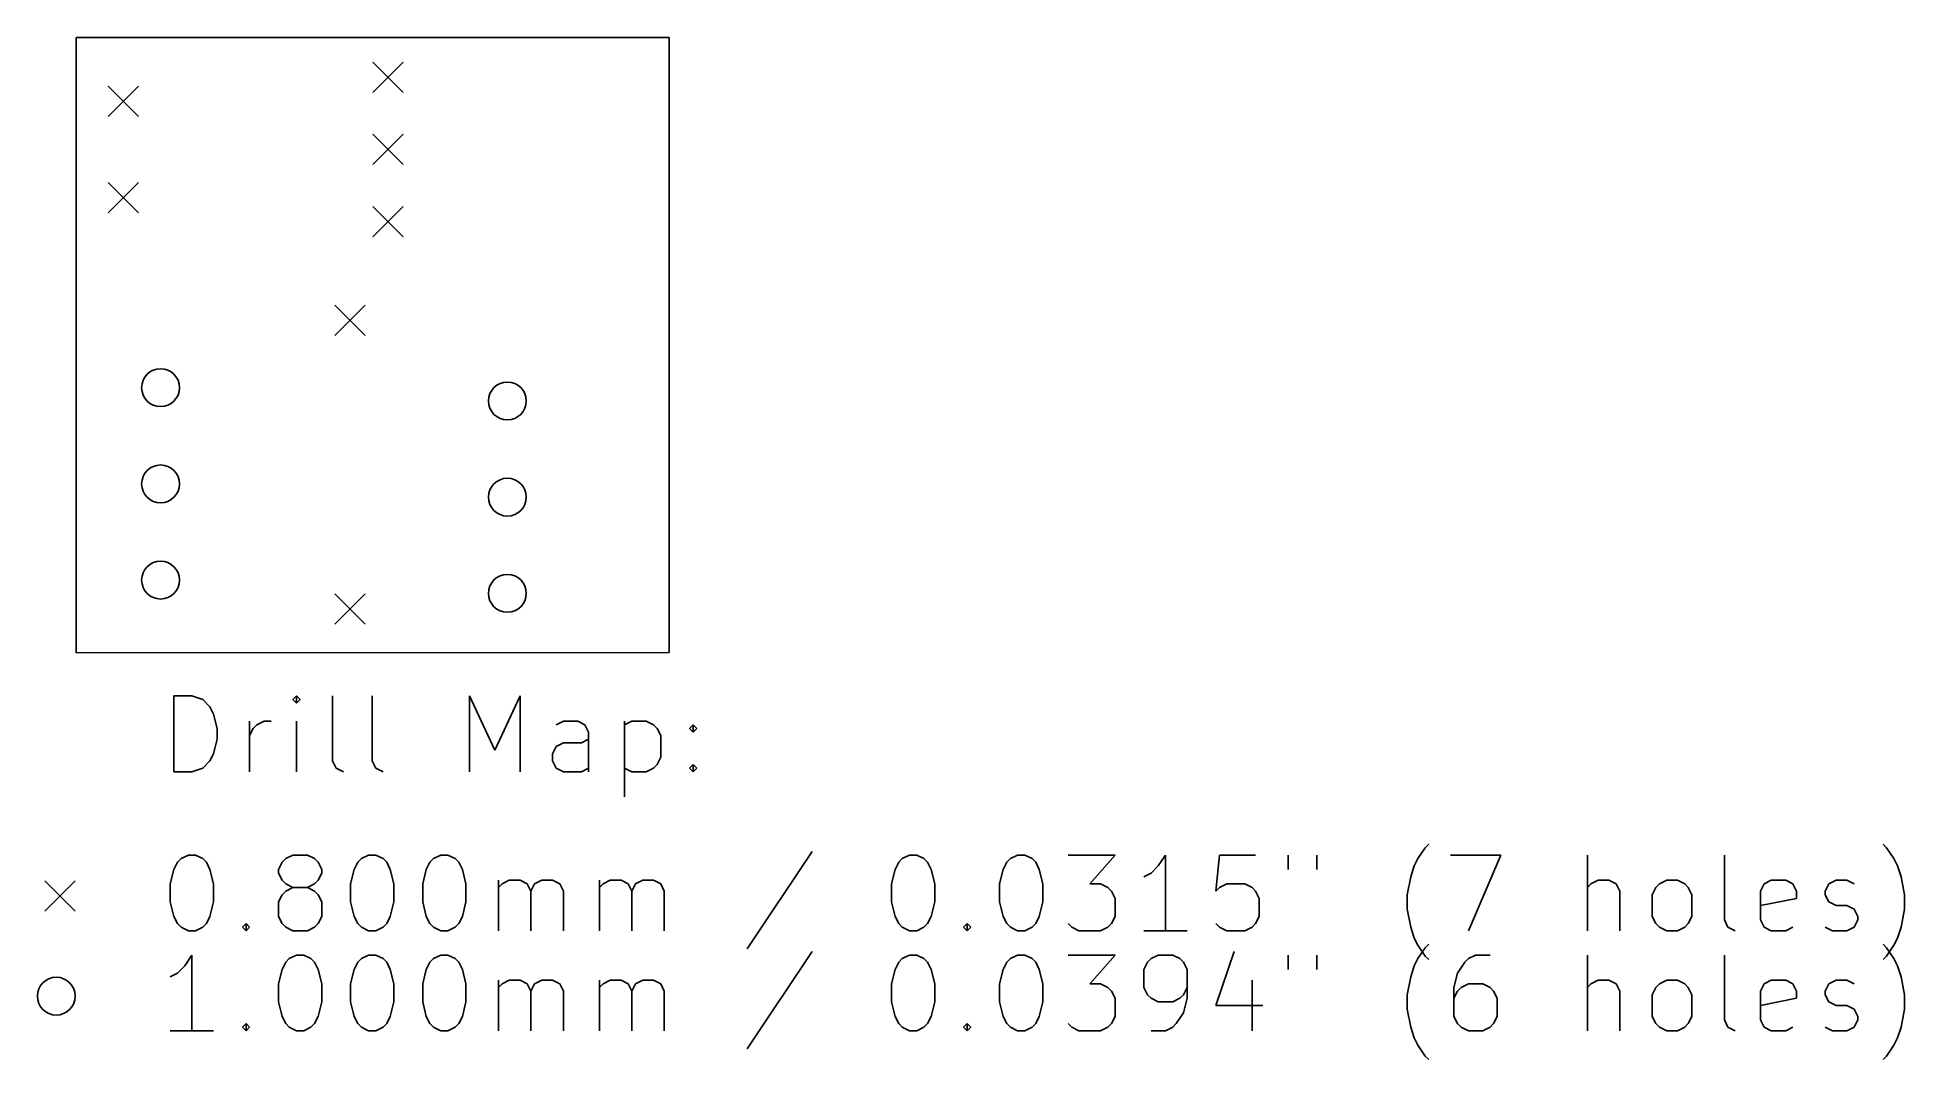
# Model space of a CAD drawing. Extents: x 132 to 181.3, y -118.1 to -91.1.
import ezdxf

# ---------------------------------------------------------------- set-up
doc = ezdxf.new("R2010")
doc.units = 0
doc.layers.add('BLACK', color=7, linetype='CONTINUOUS')

msp = doc.modelspace()

# ---------------------------------------------------------------- linework, layer by layer
at = {"layer": 'BLACK', "linetype": 'CONTINUOUS'}
for p, q in [((148.7, -91.1), (133.04, -91.1)), ((133.04, -107.35), (133.04, -91.1)), ((148.7, -107.34), (148.7, -91.1)), ((140.87498, -91.755), (141.67498, -92.555)), ((141.67498, -91.755), (140.87498, -92.555)), ((133.88998, -92.39), (134.68998, -93.19)), ((134.68998, -92.39), (133.88998, -93.19)), ((140.87498, -93.66), (141.67498, -94.46)), ((141.67498, -93.66), (140.87498, -94.46)), ((133.88998, -94.93), (134.68998, -95.73)), ((134.68998, -94.93), (133.88998, -95.73)), ((140.87498, -95.565), (141.67498, -96.365)), ((141.67498, -95.565), (140.87498, -96.365)), ((139.87, -98.17), (140.67, -98.97)), ((140.67, -98.17), (139.87, -98.97)), ((139.87, -105.79), (140.67, -106.59)), ((140.67, -105.79), (139.87, -106.59)), ((133.04, -107.35), (148.7, -107.34)), ((135.622768, -110.489838), (135.622768, -108.489838)), ((135.622768, -108.489838), (136.098958, -108.489838)), ((136.098958, -108.489838), (136.384673, -108.585076)), ((138.860863, -108.489838), (138.765625, -108.585076)), ((138.956101, -108.585076), (138.860863, -108.489838)), ((138.860863, -108.489838), (138.860863, -108.680314)), ((139.813244, -110.204123), (139.813244, -108.489838)), ((140.860863, -110.204123), (140.860863, -108.489838)), ((143.432292, -110.489838), (143.432292, -108.489838)), ((143.432292, -108.489838), (144.098959, -109.918409)), ((144.098959, -109.918409), (144.765625, -108.489838)), ((144.765625, -108.489838), (144.765625, -110.489838)), ((136.384673, -108.585076), (136.575149, -108.775552)), ((136.575149, -108.775552), (136.670387, -108.966028)), ((136.670387, -108.966028), (136.765625, -109.34698)), ((138.765625, -108.585076), (138.860863, -108.680314)), ((138.860863, -108.680314), (138.956101, -108.585076)), ((136.765625, -109.34698), (136.765625, -109.632695)), ((137.622768, -110.489838), (137.622768, -109.156504)), ((137.622768, -109.537457), (137.718006, -109.34698)), ((137.718006, -109.34698), (137.813244, -109.251742)), ((137.813244, -109.251742), (138.00372, -109.156504)), ((138.00372, -109.156504), (138.194197, -109.156504)), ((138.860863, -110.489838), (138.860863, -109.156504)), ((145.908482, -109.156504), (145.718006, -109.251742)), ((146.289435, -109.156504), (145.908482, -109.156504)), ((146.479911, -109.251742), (146.289435, -109.156504)), ((146.575149, -109.442219), (146.479911, -109.251742)), ((146.575149, -110.489838), (146.575149, -109.442219)), ((147.52753, -109.156504), (147.52753, -111.156504)), ((147.52753, -109.251742), (147.718006, -109.156504)), ((147.718006, -109.156504), (148.098959, -109.156504)), ((148.098959, -109.156504), (148.289435, -109.251742)), ((148.289435, -109.251742), (148.384673, -109.34698)), ((148.384673, -109.34698), (148.479911, -109.537457)), ((149.241816, -109.34698), (149.337054, -109.251742)), ((149.337054, -109.442219), (149.241816, -109.34698)), ((149.337054, -109.251742), (149.432292, -109.34698)), ((149.337054, -109.251742), (149.337054, -109.442219)), ((149.432292, -109.34698), (149.337054, -109.442219)), ((136.765625, -109.632695), (136.670387, -110.013647)), ((145.622768, -110.013647), (145.718006, -109.823171)), ((145.718006, -109.823171), (145.908482, -109.727933)), ((145.908482, -109.727933), (146.384673, -109.727933)), ((146.384673, -109.727933), (146.575149, -109.632695)), ((148.479911, -109.537457), (148.479911, -110.108885)), ((136.384673, -110.3946), (136.098958, -110.489838)), ((136.575149, -110.204123), (136.384673, -110.3946)), ((136.670387, -110.013647), (136.575149, -110.204123)), ((139.908482, -110.3946), (139.813244, -110.204123)), ((140.098958, -110.489838), (139.908482, -110.3946)), ((140.956101, -110.3946), (140.860863, -110.204123)), ((141.146577, -110.489838), (140.956101, -110.3946)), ((145.622768, -110.204123), (145.622768, -110.013647)), ((145.718006, -110.3946), (145.622768, -110.204123)), ((145.908482, -110.489838), (145.718006, -110.3946)), ((146.575149, -110.3946), (146.384673, -110.489838)), ((147.718006, -110.489838), (147.52753, -110.3946)), ((148.289435, -110.3946), (148.098959, -110.489838)), ((148.384673, -110.299361), (148.289435, -110.3946)), ((148.479911, -110.108885), (148.384673, -110.299361)), ((149.241816, -110.3946), (149.337054, -110.299361)), ((149.337054, -110.489838), (149.241816, -110.3946)), ((149.337054, -110.299361), (149.432292, -110.3946)), ((149.337054, -110.299361), (149.337054, -110.489838)), ((149.432292, -110.3946), (149.337054, -110.489838)), ((136.098958, -110.489838), (135.622768, -110.489838)), ((146.384673, -110.489838), (145.908482, -110.489838)), ((148.098959, -110.489838), (147.718006, -110.489838)), ((168.67039, -112.499361), (168.765629, -112.404123)), ((180.860868, -112.499361), (180.76563, -112.404123)), ((135.622768, -113.07079), (135.718006, -112.880314)), ((135.718006, -112.880314), (135.813244, -112.785076)), ((135.813244, -112.785076), (136.00372, -112.689838)), ((136.00372, -112.689838), (136.194197, -112.689838)), ((136.194197, -112.689838), (136.384673, -112.785076)), ((136.384673, -112.785076), (136.479911, -112.880314)), ((136.479911, -112.880314), (136.575149, -113.07079)), ((138.384673, -113.07079), (138.479911, -112.880314)), ((138.479911, -112.880314), (138.575149, -112.785076)), ((138.575149, -112.785076), (138.765625, -112.689838)), ((138.765625, -112.689838), (139.146578, -112.689838)), ((139.146578, -112.689838), (139.337054, -112.785076)), ((139.337054, -112.785076), (139.432292, -112.880314)), ((139.432292, -112.880314), (139.52753, -113.07079)), ((140.384673, -113.07079), (140.479911, -112.880314)), ((140.479911, -112.880314), (140.575149, -112.785076)), ((140.575149, -112.785076), (140.765625, -112.689838)), ((140.765625, -112.689838), (140.956102, -112.689838)), ((140.956102, -112.689838), (141.146578, -112.785076)), ((141.146578, -112.785076), (141.241816, -112.880314)), ((141.241816, -112.880314), (141.337054, -113.07079)), ((142.289435, -113.07079), (142.384673, -112.880314)), ((142.384673, -112.880314), (142.479911, -112.785076)), ((142.479911, -112.785076), (142.670387, -112.689838)), ((142.670387, -112.689838), (142.860864, -112.689838)), ((142.860864, -112.689838), (143.05134, -112.785076)), ((143.05134, -112.785076), (143.146578, -112.880314)), ((143.146578, -112.880314), (143.241816, -113.07079)), ((152.479912, -112.5946), (150.765627, -115.166028)), ((154.670389, -113.07079), (154.765627, -112.880314)), ((154.765627, -112.880314), (154.860865, -112.785076)), ((154.860865, -112.785076), (155.051341, -112.689838)), ((155.051341, -112.689838), (155.241818, -112.689838)), ((155.241818, -112.689838), (155.432294, -112.785076)), ((155.432294, -112.785076), (155.527532, -112.880314)), ((155.527532, -112.880314), (155.62277, -113.07079)), ((157.527532, -113.07079), (157.62277, -112.880314)), ((157.62277, -112.880314), (157.718008, -112.785076)), ((157.718008, -112.785076), (157.908484, -112.689838)), ((157.908484, -112.689838), (158.098961, -112.689838)), ((158.098961, -112.689838), (158.289437, -112.785076)), ((158.289437, -112.785076), (158.384675, -112.880314)), ((158.384675, -112.880314), (158.479913, -113.07079)), ((159.241818, -112.689838), (160.479913, -112.689838)), ((160.479913, -112.689838), (159.813246, -113.451742)), ((161.813246, -112.689838), (161.62277, -112.975552)), ((161.813246, -114.689838), (161.813246, -112.689838)), ((163.241818, -112.689838), (163.14658, -113.642219)), ((164.194199, -112.689838), (163.241818, -112.689838)), ((165.051342, -112.689838), (165.051342, -113.07079)), ((165.813247, -112.689838), (165.813247, -113.07079)), ((168.384676, -112.975552), (168.479914, -112.785076)), ((168.479914, -112.785076), (168.67039, -112.499361)), ((169.337057, -112.689838), (170.67039, -112.689838)), ((170.67039, -112.689838), (169.813247, -114.689838)), ((172.956105, -114.689838), (172.956105, -112.689838)), ((176.575153, -114.404123), (176.575153, -112.689838)), ((181.051344, -112.785076), (180.860868, -112.499361)), ((181.146582, -112.975552), (181.051344, -112.785076)), ((132.215, -113.375), (133.015, -114.175)), ((133.015, -113.375), (132.215, -114.175)), ((135.52753, -113.451742), (135.622768, -113.07079)), ((136.575149, -113.07079), (136.670387, -113.451742)), ((138.384673, -113.166028), (138.384673, -113.07079)), ((138.479911, -113.356504), (138.384673, -113.166028)), ((138.575149, -113.451742), (138.479911, -113.356504)), ((139.432292, -113.356504), (139.337054, -113.451742)), ((139.52753, -113.166028), (139.432292, -113.356504)), ((139.52753, -113.07079), (139.52753, -113.166028)), ((140.289435, -113.451742), (140.384673, -113.07079)), ((141.337054, -113.07079), (141.432292, -113.451742)), ((142.194197, -113.451742), (142.289435, -113.07079)), ((143.241816, -113.07079), (143.337054, -113.451742)), ((144.194197, -114.689838), (144.194197, -113.356504)), ((144.289435, -113.451742), (144.479911, -113.356504)), ((144.479911, -113.356504), (144.765626, -113.356504)), ((144.765626, -113.356504), (144.956102, -113.451742)), ((145.146578, -113.451742), (145.337054, -113.356504)), ((145.337054, -113.356504), (145.622768, -113.356504)), ((145.622768, -113.356504), (145.813245, -113.451742)), ((146.860864, -114.689838), (146.860864, -113.356504)), ((146.956102, -113.451742), (147.146578, -113.356504)), ((147.146578, -113.356504), (147.432293, -113.356504)), ((147.432293, -113.356504), (147.622769, -113.451742)), ((147.813245, -113.451742), (148.003721, -113.356504)), ((148.003721, -113.356504), (148.289435, -113.356504)), ((148.289435, -113.356504), (148.479912, -113.451742)), ((154.575151, -113.451742), (154.670389, -113.07079)), ((155.62277, -113.07079), (155.718008, -113.451742)), ((157.432294, -113.451742), (157.527532, -113.07079)), ((158.479913, -113.07079), (158.575151, -113.451742)), ((161.432294, -113.166028), (161.241818, -113.261266)), ((161.62277, -112.975552), (161.432294, -113.166028)), ((168.1942, -113.737457), (168.289438, -113.261266)), ((168.289438, -113.261266), (168.384676, -112.975552)), ((173.241819, -113.356504), (173.051343, -113.451742)), ((173.527534, -113.356504), (173.241819, -113.356504)), ((173.71801, -113.451742), (173.527534, -113.356504)), ((174.860867, -113.451742), (175.051343, -113.356504)), ((175.051343, -113.356504), (175.337058, -113.356504)), ((175.337058, -113.356504), (175.527534, -113.451742)), ((177.622772, -113.451742), (177.813248, -113.356504)), ((177.813248, -113.356504), (178.194201, -113.356504)), ((178.194201, -113.356504), (178.384677, -113.451742)), ((179.337058, -113.451742), (179.527534, -113.356504)), ((179.527534, -113.356504), (179.813248, -113.356504)), ((179.813248, -113.356504), (180.003725, -113.451742)), ((181.24182, -113.261266), (181.146582, -112.975552)), ((181.337058, -113.737457), (181.24182, -113.261266)), ((135.52753, -113.927933), (135.52753, -113.451742)), ((135.622768, -114.308885), (135.52753, -113.927933)), ((136.670387, -113.927933), (136.575149, -114.308885)), ((136.670387, -113.451742), (136.670387, -113.927933)), ((138.479911, -113.737457), (138.384673, -113.927933)), ((138.384673, -113.927933), (138.384673, -114.308885)), ((138.575149, -113.642219), (138.479911, -113.737457)), ((138.765625, -113.54698), (138.575149, -113.451742)), ((138.765625, -113.54698), (138.575149, -113.642219)), ((139.146578, -113.54698), (138.765625, -113.54698)), ((139.337054, -113.451742), (139.146578, -113.54698)), ((139.337054, -113.642219), (139.146578, -113.54698)), ((139.432292, -113.737457), (139.337054, -113.642219)), ((139.52753, -113.927933), (139.432292, -113.737457)), ((139.52753, -114.308885), (139.52753, -113.927933)), ((140.289435, -113.927933), (140.289435, -113.451742)), ((140.384673, -114.308885), (140.289435, -113.927933)), ((141.432292, -113.927933), (141.337054, -114.308885)), ((141.432292, -113.451742), (141.432292, -113.927933)), ((142.194197, -113.927933), (142.194197, -113.451742)), ((142.289435, -114.308885), (142.194197, -113.927933)), ((143.337054, -113.927933), (143.241816, -114.308885)), ((143.337054, -113.451742), (143.337054, -113.927933)), ((144.194197, -113.54698), (144.289435, -113.451742)), ((144.956102, -113.451742), (145.05134, -113.642219)), ((145.05134, -113.642219), (145.146578, -113.451742)), ((145.05134, -113.642219), (145.05134, -114.689838)), ((145.813245, -113.451742), (145.908483, -113.642219)), ((145.908483, -113.642219), (145.908483, -114.689838)), ((146.860864, -113.54698), (146.956102, -113.451742)), ((147.622769, -113.451742), (147.718007, -113.642219)), ((147.718007, -113.642219), (147.813245, -113.451742)), ((147.718007, -113.642219), (147.718007, -114.689838)), ((148.479912, -113.451742), (148.57515, -113.642219)), ((148.57515, -113.642219), (148.57515, -114.689838)), ((154.575151, -113.927933), (154.575151, -113.451742)), ((154.670389, -114.308885), (154.575151, -113.927933)), ((155.718008, -113.927933), (155.62277, -114.308885)), ((155.718008, -113.451742), (155.718008, -113.927933)), ((157.432294, -113.927933), (157.432294, -113.451742)), ((157.527532, -114.308885), (157.432294, -113.927933)), ((158.575151, -113.927933), (158.479913, -114.308885)), ((158.575151, -113.451742), (158.575151, -113.927933)), ((159.813246, -113.451742), (160.098961, -113.451742)), ((160.098961, -113.451742), (160.289437, -113.54698)), ((160.289437, -113.54698), (160.384675, -113.642219)), ((160.384675, -113.642219), (160.479913, -113.832695)), ((160.479913, -113.832695), (160.479913, -114.308885)), ((163.14658, -113.642219), (163.241818, -113.54698)), ((163.241818, -113.54698), (163.432294, -113.451742)), ((163.432294, -113.451742), (163.908485, -113.451742)), ((163.908485, -113.451742), (164.098961, -113.54698)), ((164.098961, -113.54698), (164.194199, -113.642219)), ((164.194199, -113.642219), (164.289437, -113.832695)), ((164.289437, -113.832695), (164.289437, -114.308885)), ((168.1942, -114.118409), (168.1942, -113.737457)), ((173.051343, -113.451742), (172.956105, -113.54698)), ((173.813248, -113.642219), (173.71801, -113.451742)), ((173.813248, -114.689838), (173.813248, -113.642219)), ((174.670391, -113.737457), (174.765629, -113.54698)), ((174.670391, -114.308885), (174.670391, -113.737457)), ((174.765629, -113.54698), (174.860867, -113.451742)), ((175.527534, -113.451742), (175.622772, -113.54698)), ((175.622772, -113.54698), (175.71801, -113.737457)), ((175.71801, -113.737457), (175.71801, -114.308885)), ((177.527534, -113.642219), (177.622772, -113.451742)), ((177.527534, -114.404123), (177.527534, -113.642219)), ((178.479915, -113.832695), (177.527534, -114.023171)), ((178.384677, -113.451742), (178.479915, -113.642219)), ((178.479915, -113.642219), (178.479915, -113.832695)), ((179.24182, -113.642219), (179.337058, -113.451742)), ((179.24182, -113.737457), (179.24182, -113.642219)), ((179.337058, -113.927933), (179.24182, -113.737457)), ((179.527534, -114.023171), (179.337058, -113.927933)), ((181.337058, -114.118409), (181.337058, -113.737457)), ((135.718006, -114.499361), (135.622768, -114.308885)), ((136.575149, -114.308885), (136.479911, -114.499361)), ((138.384673, -114.308885), (138.479911, -114.499361)), ((139.432292, -114.499361), (139.52753, -114.308885)), ((140.479911, -114.499361), (140.384673, -114.308885)), ((141.337054, -114.308885), (141.241816, -114.499361)), ((142.384673, -114.499361), (142.289435, -114.308885)), ((143.241816, -114.308885), (143.146578, -114.499361)), ((154.765627, -114.499361), (154.670389, -114.308885)), ((155.62277, -114.308885), (155.527532, -114.499361)), ((157.62277, -114.499361), (157.527532, -114.308885)), ((158.479913, -114.308885), (158.384675, -114.499361)), ((160.479913, -114.308885), (160.384675, -114.499361)), ((164.289437, -114.308885), (164.194199, -114.499361)), ((168.289438, -114.5946), (168.1942, -114.118409)), ((174.765629, -114.499361), (174.670391, -114.308885)), ((175.71801, -114.308885), (175.622772, -114.499361)), ((176.670391, -114.5946), (176.575153, -114.404123)), ((177.622772, -114.5946), (177.527534, -114.404123)), ((179.813248, -114.023171), (179.527534, -114.023171)), ((180.003725, -114.118409), (179.813248, -114.023171)), ((180.098963, -114.308885), (180.003725, -114.118409)), ((180.003725, -114.5946), (180.098963, -114.404123)), ((180.098963, -114.404123), (180.098963, -114.308885)), ((181.24182, -114.5946), (181.337058, -114.118409)), ((135.813244, -114.5946), (135.718006, -114.499361)), ((136.00372, -114.689838), (135.813244, -114.5946)), ((136.194197, -114.689838), (136.00372, -114.689838)), ((136.384673, -114.5946), (136.194197, -114.689838)), ((136.479911, -114.499361), (136.384673, -114.5946)), ((137.432292, -114.5946), (137.52753, -114.499361)), ((137.52753, -114.689838), (137.432292, -114.5946)), ((137.52753, -114.499361), (137.622768, -114.5946)), ((137.52753, -114.499361), (137.52753, -114.689838)), ((137.622768, -114.5946), (137.52753, -114.689838)), ((138.479911, -114.499361), (138.575149, -114.5946)), ((138.575149, -114.5946), (138.765625, -114.689838)), ((138.765625, -114.689838), (139.146578, -114.689838)), ((139.146578, -114.689838), (139.337054, -114.5946)), ((139.337054, -114.5946), (139.432292, -114.499361)), ((140.575149, -114.5946), (140.479911, -114.499361)), ((140.765625, -114.689838), (140.575149, -114.5946)), ((140.956102, -114.689838), (140.765625, -114.689838)), ((141.146578, -114.5946), (140.956102, -114.689838)), ((141.241816, -114.499361), (141.146578, -114.5946)), ((142.479911, -114.5946), (142.384673, -114.499361)), ((142.670387, -114.689838), (142.479911, -114.5946)), ((142.860864, -114.689838), (142.670387, -114.689838)), ((143.05134, -114.5946), (142.860864, -114.689838)), ((143.146578, -114.499361), (143.05134, -114.5946)), ((154.860865, -114.5946), (154.765627, -114.499361)), ((155.051341, -114.689838), (154.860865, -114.5946)), ((155.241818, -114.689838), (155.051341, -114.689838)), ((155.432294, -114.5946), (155.241818, -114.689838)), ((155.527532, -114.499361), (155.432294, -114.5946)), ((156.479913, -114.5946), (156.575151, -114.499361)), ((156.575151, -114.689838), (156.479913, -114.5946)), ((156.575151, -114.499361), (156.670389, -114.5946)), ((156.575151, -114.499361), (156.575151, -114.689838)), ((156.670389, -114.5946), (156.575151, -114.689838)), ((157.718008, -114.5946), (157.62277, -114.499361)), ((157.908484, -114.689838), (157.718008, -114.5946)), ((158.098961, -114.689838), (157.908484, -114.689838)), ((158.289437, -114.5946), (158.098961, -114.689838)), ((158.384675, -114.499361), (158.289437, -114.5946)), ((159.337056, -114.5946), (159.241818, -114.499361)), ((159.527532, -114.689838), (159.337056, -114.5946)), ((160.098961, -114.689838), (159.527532, -114.689838)), ((160.289437, -114.5946), (160.098961, -114.689838)), ((160.384675, -114.499361), (160.289437, -114.5946)), ((162.384675, -114.689838), (161.241818, -114.689838)), ((163.241818, -114.5946), (163.14658, -114.499361)), ((163.432294, -114.689838), (163.241818, -114.5946)), ((163.908485, -114.689838), (163.432294, -114.689838)), ((164.098961, -114.5946), (163.908485, -114.689838)), ((164.194199, -114.499361), (164.098961, -114.5946)), ((168.384676, -114.880314), (168.289438, -114.5946)), ((168.479914, -115.07079), (168.384676, -114.880314)), ((174.860867, -114.5946), (174.765629, -114.499361)), ((175.051343, -114.689838), (174.860867, -114.5946)), ((175.337058, -114.689838), (175.051343, -114.689838)), ((175.527534, -114.5946), (175.337058, -114.689838)), ((175.622772, -114.499361), (175.527534, -114.5946)), ((176.860867, -114.689838), (176.670391, -114.5946)), ((177.813248, -114.689838), (177.622772, -114.5946)), ((178.194201, -114.689838), (177.813248, -114.689838)), ((178.384677, -114.5946), (178.194201, -114.689838)), ((179.24182, -114.5946), (179.432296, -114.689838)), ((179.432296, -114.689838), (179.813248, -114.689838)), ((179.813248, -114.689838), (180.003725, -114.5946)), ((181.051344, -115.07079), (181.146582, -114.880314)), ((181.146582, -114.880314), (181.24182, -114.5946)), ((136.098958, -115.329838), (135.908482, -115.615552)), ((136.098958, -117.329838), (136.098958, -115.329838)), ((138.670387, -115.425076), (138.860863, -115.329838)), ((138.860863, -115.329838), (139.05134, -115.329838)), ((139.05134, -115.329838), (139.241816, -115.425076)), ((140.575149, -115.425076), (140.765625, -115.329838)), ((140.765625, -115.329838), (140.956102, -115.329838)), ((140.956102, -115.329838), (141.146578, -115.425076)), ((142.479911, -115.425076), (142.670387, -115.329838)), ((142.670387, -115.329838), (142.860864, -115.329838)), ((142.860864, -115.329838), (143.05134, -115.425076)), ((152.479912, -115.2346), (150.765627, -117.806028)), ((154.860865, -115.425076), (155.051341, -115.329838)), ((155.051341, -115.329838), (155.241818, -115.329838)), ((155.241818, -115.329838), (155.432294, -115.425076)), ((157.718008, -115.425076), (157.908484, -115.329838)), ((157.908484, -115.329838), (158.098961, -115.329838)), ((158.098961, -115.329838), (158.289437, -115.425076)), ((159.241818, -115.329838), (160.479913, -115.329838)), ((160.479913, -115.329838), (159.813246, -116.091742)), ((161.62277, -115.329838), (161.432294, -115.425076)), ((162.003723, -115.329838), (161.62277, -115.329838)), ((162.194199, -115.425076), (162.003723, -115.329838)), ((163.62277, -115.2346), (163.14658, -116.663171)), ((165.051342, -115.329838), (165.051342, -115.71079)), ((165.813247, -115.329838), (165.813247, -115.71079)), ((168.67039, -115.356504), (168.479914, -115.07079)), ((168.479914, -115.425076), (168.67039, -115.139361)), ((168.67039, -115.139361), (168.765629, -115.044123)), ((168.765629, -115.451742), (168.67039, -115.356504)), ((170.003723, -115.329838), (169.813247, -115.425076)), ((170.384676, -115.329838), (170.003723, -115.329838)), ((172.956105, -117.329838), (172.956105, -115.329838)), ((176.575153, -117.044123), (176.575153, -115.329838)), ((180.860868, -115.139361), (180.76563, -115.044123)), ((180.76563, -115.451742), (180.860868, -115.356504)), ((180.860868, -115.356504), (181.051344, -115.07079)), ((181.051344, -115.425076), (180.860868, -115.139361)), ((135.718006, -115.806028), (135.52753, -115.901266)), ((135.908482, -115.615552), (135.718006, -115.806028)), ((138.384673, -116.091742), (138.479911, -115.71079)), ((138.479911, -115.71079), (138.575149, -115.520314)), ((138.575149, -115.520314), (138.670387, -115.425076)), ((139.241816, -115.425076), (139.337054, -115.520314)), ((139.337054, -115.520314), (139.432292, -115.71079)), ((139.432292, -115.71079), (139.52753, -116.091742)), ((140.289435, -116.091742), (140.384673, -115.71079)), ((140.384673, -115.71079), (140.479911, -115.520314)), ((140.479911, -115.520314), (140.575149, -115.425076)), ((141.146578, -115.425076), (141.241816, -115.520314)), ((141.241816, -115.520314), (141.337054, -115.71079)), ((141.337054, -115.71079), (141.432292, -116.091742)), ((142.194197, -116.091742), (142.289435, -115.71079)), ((142.289435, -115.71079), (142.384673, -115.520314)), ((142.384673, -115.520314), (142.479911, -115.425076)), ((143.05134, -115.425076), (143.146578, -115.520314)), ((143.146578, -115.520314), (143.241816, -115.71079)), ((143.241816, -115.71079), (143.337054, -116.091742)), ((154.575151, -116.091742), (154.670389, -115.71079)), ((154.670389, -115.71079), (154.765627, -115.520314)), ((154.765627, -115.520314), (154.860865, -115.425076)), ((155.432294, -115.425076), (155.527532, -115.520314)), ((155.527532, -115.520314), (155.62277, -115.71079)), ((155.62277, -115.71079), (155.718008, -116.091742)), ((157.432294, -116.091742), (157.527532, -115.71079)), ((157.527532, -115.71079), (157.62277, -115.520314)), ((157.62277, -115.520314), (157.718008, -115.425076)), ((158.289437, -115.425076), (158.384675, -115.520314)), ((158.384675, -115.520314), (158.479913, -115.71079)), ((158.479913, -115.71079), (158.575151, -116.091742)), ((161.337056, -115.520314), (161.241818, -115.71079)), ((161.241818, -115.71079), (161.241818, -116.18698)), ((161.432294, -115.425076), (161.337056, -115.520314)), ((162.289437, -115.520314), (162.194199, -115.425076)), ((162.384675, -115.71079), (162.289437, -115.520314)), ((162.384675, -116.472695), (162.384675, -115.71079)), ((168.1942, -116.377457), (168.289438, -115.901266)), ((168.289438, -115.901266), (168.384676, -115.615552)), ((168.384676, -115.615552), (168.479914, -115.425076)), ((169.527533, -115.806028), (169.432295, -116.18698)), ((169.718009, -115.520314), (169.527533, -115.806028)), ((169.813247, -115.425076), (169.718009, -115.520314)), ((181.146582, -115.615552), (181.051344, -115.425076)), ((181.24182, -115.901266), (181.146582, -115.615552)), ((181.337058, -116.377457), (181.24182, -115.901266)), ((138.384673, -116.567933), (138.384673, -116.091742)), ((139.52753, -116.091742), (139.52753, -116.567933)), ((140.289435, -116.567933), (140.289435, -116.091742)), ((141.432292, -116.091742), (141.432292, -116.567933)), ((142.194197, -116.567933), (142.194197, -116.091742)), ((143.337054, -116.091742), (143.337054, -116.567933)), ((144.194197, -117.329838), (144.194197, -115.996504)), ((144.194197, -116.18698), (144.289435, -116.091742)), ((144.289435, -116.091742), (144.479911, -115.996504)), ((144.479911, -115.996504), (144.765626, -115.996504)), ((144.765626, -115.996504), (144.956102, -116.091742)), ((144.956102, -116.091742), (145.05134, -116.282219)), ((145.05134, -116.282219), (145.146578, -116.091742)), ((145.05134, -116.282219), (145.05134, -117.329838)), ((145.146578, -116.091742), (145.337054, -115.996504)), ((145.337054, -115.996504), (145.622768, -115.996504)), ((145.622768, -115.996504), (145.813245, -116.091742)), ((145.813245, -116.091742), (145.908483, -116.282219)), ((145.908483, -116.282219), (145.908483, -117.329838)), ((146.860864, -117.329838), (146.860864, -115.996504)), ((146.860864, -116.18698), (146.956102, -116.091742)), ((146.956102, -116.091742), (147.146578, -115.996504)), ((147.146578, -115.996504), (147.432293, -115.996504)), ((147.432293, -115.996504), (147.622769, -116.091742)), ((147.622769, -116.091742), (147.718007, -116.282219)), ((147.718007, -116.282219), (147.813245, -116.091742)), ((147.718007, -116.282219), (147.718007, -117.329838)), ((147.813245, -116.091742), (148.003721, -115.996504)), ((148.003721, -115.996504), (148.289435, -115.996504)), ((148.289435, -115.996504), (148.479912, -116.091742)), ((148.479912, -116.091742), (148.57515, -116.282219)), ((148.57515, -116.282219), (148.57515, -117.329838)), ((154.575151, -116.567933), (154.575151, -116.091742)), ((155.718008, -116.091742), (155.718008, -116.567933)), ((157.432294, -116.567933), (157.432294, -116.091742)), ((158.575151, -116.091742), (158.575151, -116.567933)), ((159.813246, -116.091742), (160.098961, -116.091742)), ((160.098961, -116.091742), (160.289437, -116.18698)), ((160.289437, -116.18698), (160.384675, -116.282219)), ((160.384675, -116.282219), (160.479913, -116.472695)), ((161.241818, -116.18698), (161.337056, -116.377457)), ((161.337056, -116.377457), (161.432294, -116.472695)), ((162.194199, -116.472695), (162.289437, -116.377457)), ((162.289437, -116.377457), (162.384675, -116.18698)), ((164.098961, -115.996504), (164.098961, -117.329838)), ((168.1942, -116.758409), (168.1942, -116.377457)), ((169.432295, -116.18698), (169.432295, -116.948885)), ((169.527533, -116.282219), (169.432295, -116.472695)), ((169.622771, -116.18698), (169.527533, -116.282219)), ((169.813247, -116.091742), (169.622771, -116.18698)), ((170.1942, -116.091742), (169.813247, -116.091742)), ((170.384676, -116.18698), (170.1942, -116.091742)), ((170.479914, -116.282219), (170.384676, -116.18698)), ((170.575152, -116.472695), (170.479914, -116.282219)), ((173.051343, -116.091742), (172.956105, -116.18698)), ((173.241819, -115.996504), (173.051343, -116.091742)), ((173.527534, -115.996504), (173.241819, -115.996504)), ((173.71801, -116.091742), (173.527534, -115.996504)), ((173.813248, -116.282219), (173.71801, -116.091742)), ((173.813248, -117.329838), (173.813248, -116.282219)), ((174.670391, -116.377457), (174.765629, -116.18698)), ((174.670391, -116.948885), (174.670391, -116.377457)), ((174.765629, -116.18698), (174.860867, -116.091742)), ((174.860867, -116.091742), (175.051343, -115.996504)), ((175.051343, -115.996504), (175.337058, -115.996504)), ((175.337058, -115.996504), (175.527534, -116.091742)), ((175.527534, -116.091742), (175.622772, -116.18698)), ((175.622772, -116.18698), (175.71801, -116.377457)), ((175.71801, -116.377457), (175.71801, -116.948885)), ((177.527534, -116.282219), (177.622772, -116.091742)), ((177.527534, -117.044123), (177.527534, -116.282219)), ((177.622772, -116.091742), (177.813248, -115.996504)), ((177.813248, -115.996504), (178.194201, -115.996504)), ((178.194201, -115.996504), (178.384677, -116.091742)), ((178.384677, -116.091742), (178.479915, -116.282219)), ((178.479915, -116.282219), (178.479915, -116.472695)), ((179.24182, -116.282219), (179.337058, -116.091742)), ((179.24182, -116.377457), (179.24182, -116.282219)), ((179.337058, -116.567933), (179.24182, -116.377457)), ((179.337058, -116.091742), (179.527534, -115.996504)), ((179.527534, -115.996504), (179.813248, -115.996504)), ((179.813248, -115.996504), (180.003725, -116.091742)), ((181.337058, -116.758409), (181.337058, -116.377457)), ((138.479911, -116.948885), (138.384673, -116.567933)), ((139.52753, -116.567933), (139.432292, -116.948885)), ((140.384673, -116.948885), (140.289435, -116.567933)), ((141.432292, -116.567933), (141.337054, -116.948885)), ((142.289435, -116.948885), (142.194197, -116.567933)), ((143.337054, -116.567933), (143.241816, -116.948885)), ((154.670389, -116.948885), (154.575151, -116.567933)), ((155.718008, -116.567933), (155.62277, -116.948885)), ((157.527532, -116.948885), (157.432294, -116.567933)), ((158.575151, -116.567933), (158.479913, -116.948885)), ((160.479913, -116.472695), (160.479913, -116.948885)), ((161.432294, -116.472695), (161.62277, -116.567933)), ((161.62277, -116.567933), (162.003723, -116.567933)), ((162.003723, -116.567933), (162.194199, -116.472695)), ((162.098961, -117.139361), (162.289437, -116.853647)), ((162.289437, -116.853647), (162.384675, -116.472695)), ((163.14658, -116.663171), (164.384675, -116.663171)), ((168.289438, -117.2346), (168.1942, -116.758409)), ((170.575152, -116.948885), (170.575152, -116.472695)), ((178.479915, -116.472695), (177.527534, -116.663171)), ((179.527534, -116.663171), (179.337058, -116.567933)), ((179.813248, -116.663171), (179.527534, -116.663171)), ((180.003725, -116.758409), (179.813248, -116.663171)), ((180.098963, -116.948885), (180.003725, -116.758409)), ((181.24182, -117.2346), (181.337058, -116.758409)), ((136.670387, -117.329838), (135.52753, -117.329838)), ((137.432292, -117.2346), (137.52753, -117.139361)), ((137.52753, -117.329838), (137.432292, -117.2346)), ((137.52753, -117.139361), (137.622768, -117.2346)), ((137.52753, -117.139361), (137.52753, -117.329838)), ((137.622768, -117.2346), (137.52753, -117.329838)), ((138.575149, -117.139361), (138.479911, -116.948885)), ((138.670387, -117.2346), (138.575149, -117.139361)), ((138.860863, -117.329838), (138.670387, -117.2346)), ((139.05134, -117.329838), (138.860863, -117.329838)), ((139.241816, -117.2346), (139.05134, -117.329838)), ((139.337054, -117.139361), (139.241816, -117.2346)), ((139.432292, -116.948885), (139.337054, -117.139361)), ((140.479911, -117.139361), (140.384673, -116.948885)), ((140.575149, -117.2346), (140.479911, -117.139361)), ((140.765625, -117.329838), (140.575149, -117.2346)), ((140.956102, -117.329838), (140.765625, -117.329838)), ((141.146578, -117.2346), (140.956102, -117.329838)), ((141.241816, -117.139361), (141.146578, -117.2346)), ((141.337054, -116.948885), (141.241816, -117.139361)), ((142.384673, -117.139361), (142.289435, -116.948885)), ((142.479911, -117.2346), (142.384673, -117.139361)), ((142.670387, -117.329838), (142.479911, -117.2346)), ((142.860864, -117.329838), (142.670387, -117.329838)), ((143.05134, -117.2346), (142.860864, -117.329838)), ((143.146578, -117.139361), (143.05134, -117.2346)), ((143.241816, -116.948885), (143.146578, -117.139361)), ((154.765627, -117.139361), (154.670389, -116.948885)), ((154.860865, -117.2346), (154.765627, -117.139361)), ((155.051341, -117.329838), (154.860865, -117.2346)), ((155.241818, -117.329838), (155.051341, -117.329838)), ((155.432294, -117.2346), (155.241818, -117.329838)), ((155.527532, -117.139361), (155.432294, -117.2346)), ((155.62277, -116.948885), (155.527532, -117.139361)), ((156.479913, -117.2346), (156.575151, -117.139361)), ((156.575151, -117.329838), (156.479913, -117.2346)), ((156.575151, -117.139361), (156.670389, -117.2346)), ((156.575151, -117.139361), (156.575151, -117.329838)), ((156.670389, -117.2346), (156.575151, -117.329838)), ((157.62277, -117.139361), (157.527532, -116.948885)), ((157.718008, -117.2346), (157.62277, -117.139361)), ((157.908484, -117.329838), (157.718008, -117.2346)), ((158.098961, -117.329838), (157.908484, -117.329838)), ((158.289437, -117.2346), (158.098961, -117.329838)), ((158.384675, -117.139361), (158.289437, -117.2346)), ((158.479913, -116.948885), (158.384675, -117.139361)), ((159.337056, -117.2346), (159.241818, -117.139361)), ((159.527532, -117.329838), (159.337056, -117.2346)), ((160.098961, -117.329838), (159.527532, -117.329838)), ((160.289437, -117.2346), (160.098961, -117.329838)), ((160.384675, -117.139361), (160.289437, -117.2346)), ((160.479913, -116.948885), (160.384675, -117.139361)), ((161.432294, -117.329838), (161.813246, -117.329838)), ((161.813246, -117.329838), (162.003723, -117.2346)), ((162.003723, -117.2346), (162.098961, -117.139361)), ((168.384676, -117.520314), (168.289438, -117.2346)), ((169.432295, -116.948885), (169.527533, -117.139361)), ((169.527533, -117.139361), (169.622771, -117.2346)), ((169.622771, -117.2346), (169.813247, -117.329838)), ((169.813247, -117.329838), (170.1942, -117.329838)), ((170.1942, -117.329838), (170.384676, -117.2346)), ((170.384676, -117.2346), (170.479914, -117.139361)), ((170.479914, -117.139361), (170.575152, -116.948885)), ((174.765629, -117.139361), (174.670391, -116.948885)), ((174.860867, -117.2346), (174.765629, -117.139361)), ((175.051343, -117.329838), (174.860867, -117.2346)), ((175.337058, -117.329838), (175.051343, -117.329838)), ((175.527534, -117.2346), (175.337058, -117.329838)), ((175.622772, -117.139361), (175.527534, -117.2346)), ((175.71801, -116.948885), (175.622772, -117.139361)), ((176.670391, -117.2346), (176.575153, -117.044123)), ((176.860867, -117.329838), (176.670391, -117.2346)), ((177.622772, -117.2346), (177.527534, -117.044123)), ((177.813248, -117.329838), (177.622772, -117.2346)), ((178.194201, -117.329838), (177.813248, -117.329838)), ((178.384677, -117.2346), (178.194201, -117.329838)), ((179.24182, -117.2346), (179.432296, -117.329838)), ((179.432296, -117.329838), (179.813248, -117.329838)), ((179.813248, -117.329838), (180.003725, -117.2346)), ((180.003725, -117.2346), (180.098963, -117.044123)), ((180.098963, -117.044123), (180.098963, -116.948885)), ((181.146582, -117.520314), (181.24182, -117.2346)), ((168.479914, -117.71079), (168.384676, -117.520314)), ((168.67039, -117.996504), (168.479914, -117.71079)), ((180.860868, -117.996504), (181.051344, -117.71079)), ((181.051344, -117.71079), (181.146582, -117.520314)), ((168.765629, -118.091742), (168.67039, -117.996504)), ((180.76563, -118.091742), (180.860868, -117.996504))]:
    msp.add_line(p, q, dxfattribs=at)
at = {"layer": 'BLACK'}
for centre in [(135.27, -100.35), (144.43, -100.7), (135.27, -102.89), (144.43, -103.24), (135.27, -105.43), (144.43, -105.78), (132.515, -116.415)]:
    msp.add_circle(centre, 0.5, dxfattribs=at)

doc.saveas('drawing.dxf')
